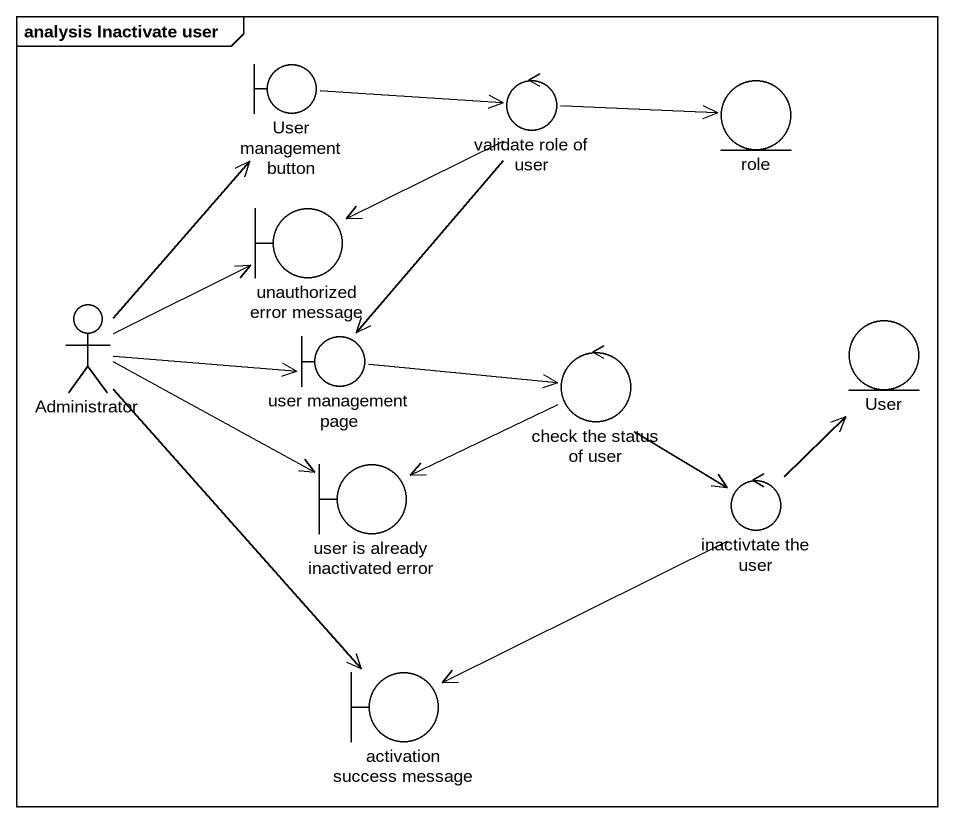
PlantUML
@startuml
mainframe analysis Inactivate user
boundary "User management button" as User_management_button
control "validate role of user" as validate_role_of_user
entity role
boundary "unauthorized error message" as unauthorized_error_message
actor Administrator
boundary "user management page" as user_management_page
control "check the status of user" as check_the_status_of_user
entity User
boundary "user is already inactivated error" as user_is_already_inactivated
control "inactivtate the user" as inactivtate_the_user
boundary "activation success message" as activation_success_message
User_management_button -right-> validate_role_of_user
validate_role_of_user -right-> role
validate_role_of_user --> unauthorized_error_message
validate_role_of_user --> user_management_page
Administrator -up-> User_management_button
Administrator -right-> unauthorized_error_message
Administrator -right-> user_management_page
Administrator -right-> user_is_already_inactivated
Administrator --> activation_success_message
user_management_page -right-> check_the_status_of_user
check_the_status_of_user -left-> user_is_already_inactivated
check_the_status_of_user --> inactivtate_the_user
inactivtate_the_user -up-> User
inactivtate_the_user -left-> activation_success_message
@enduml
